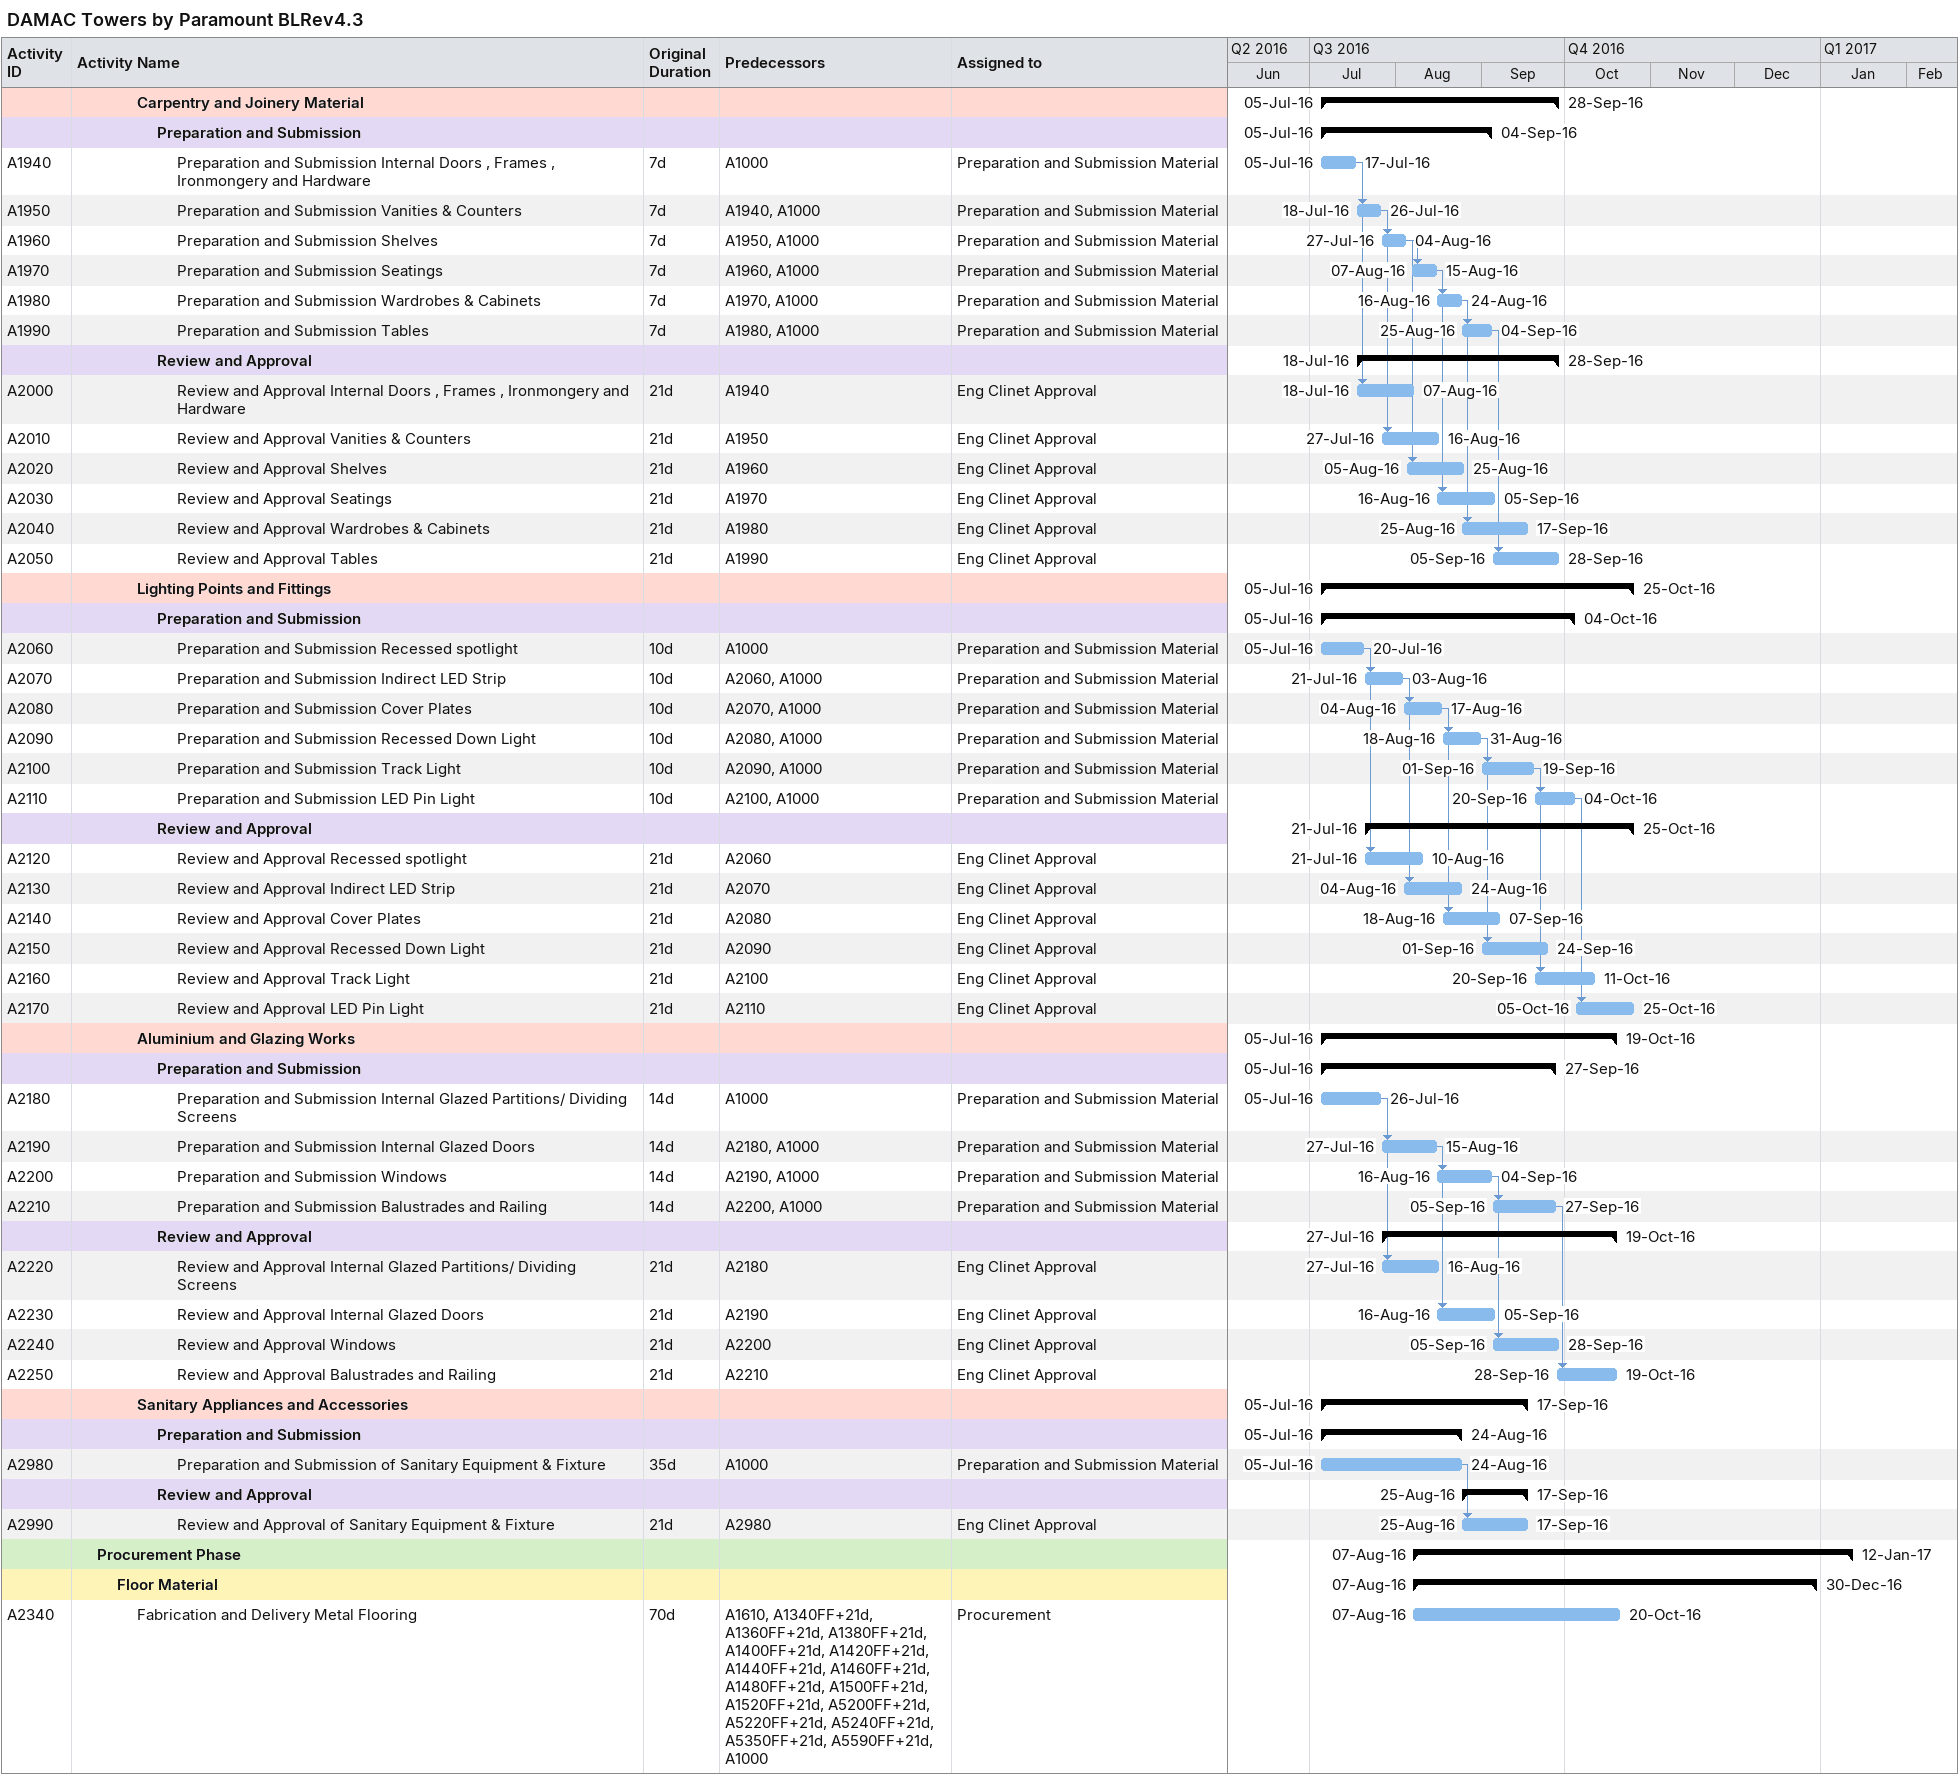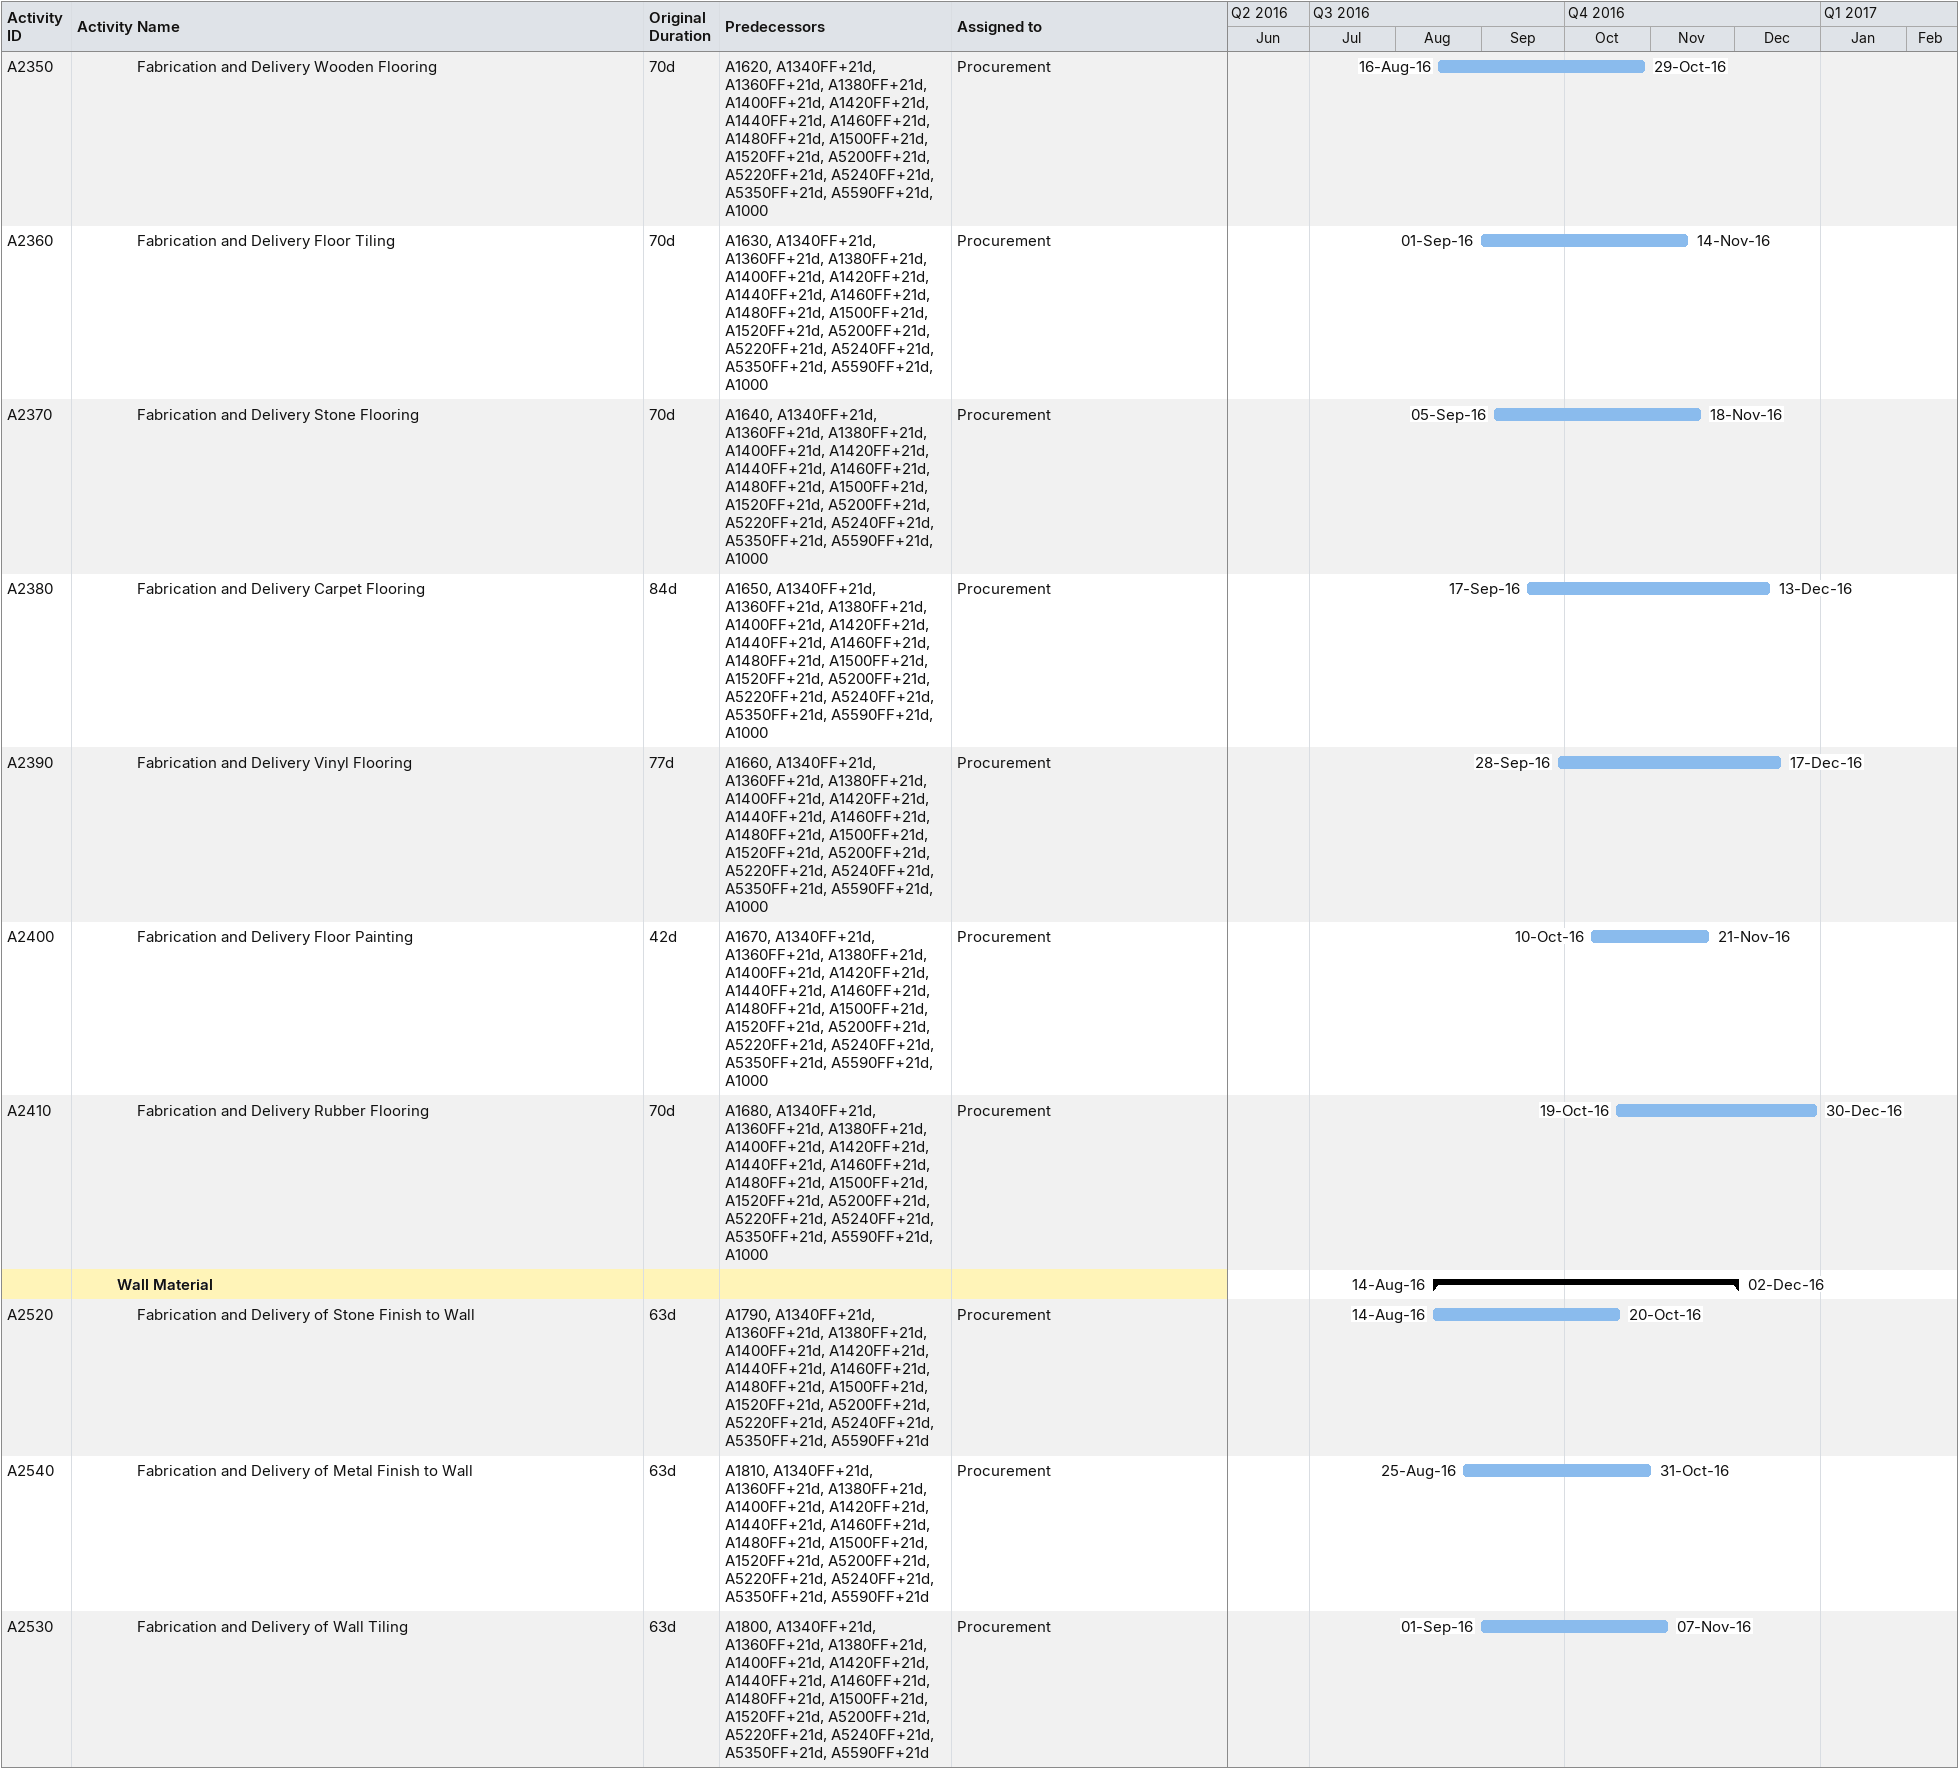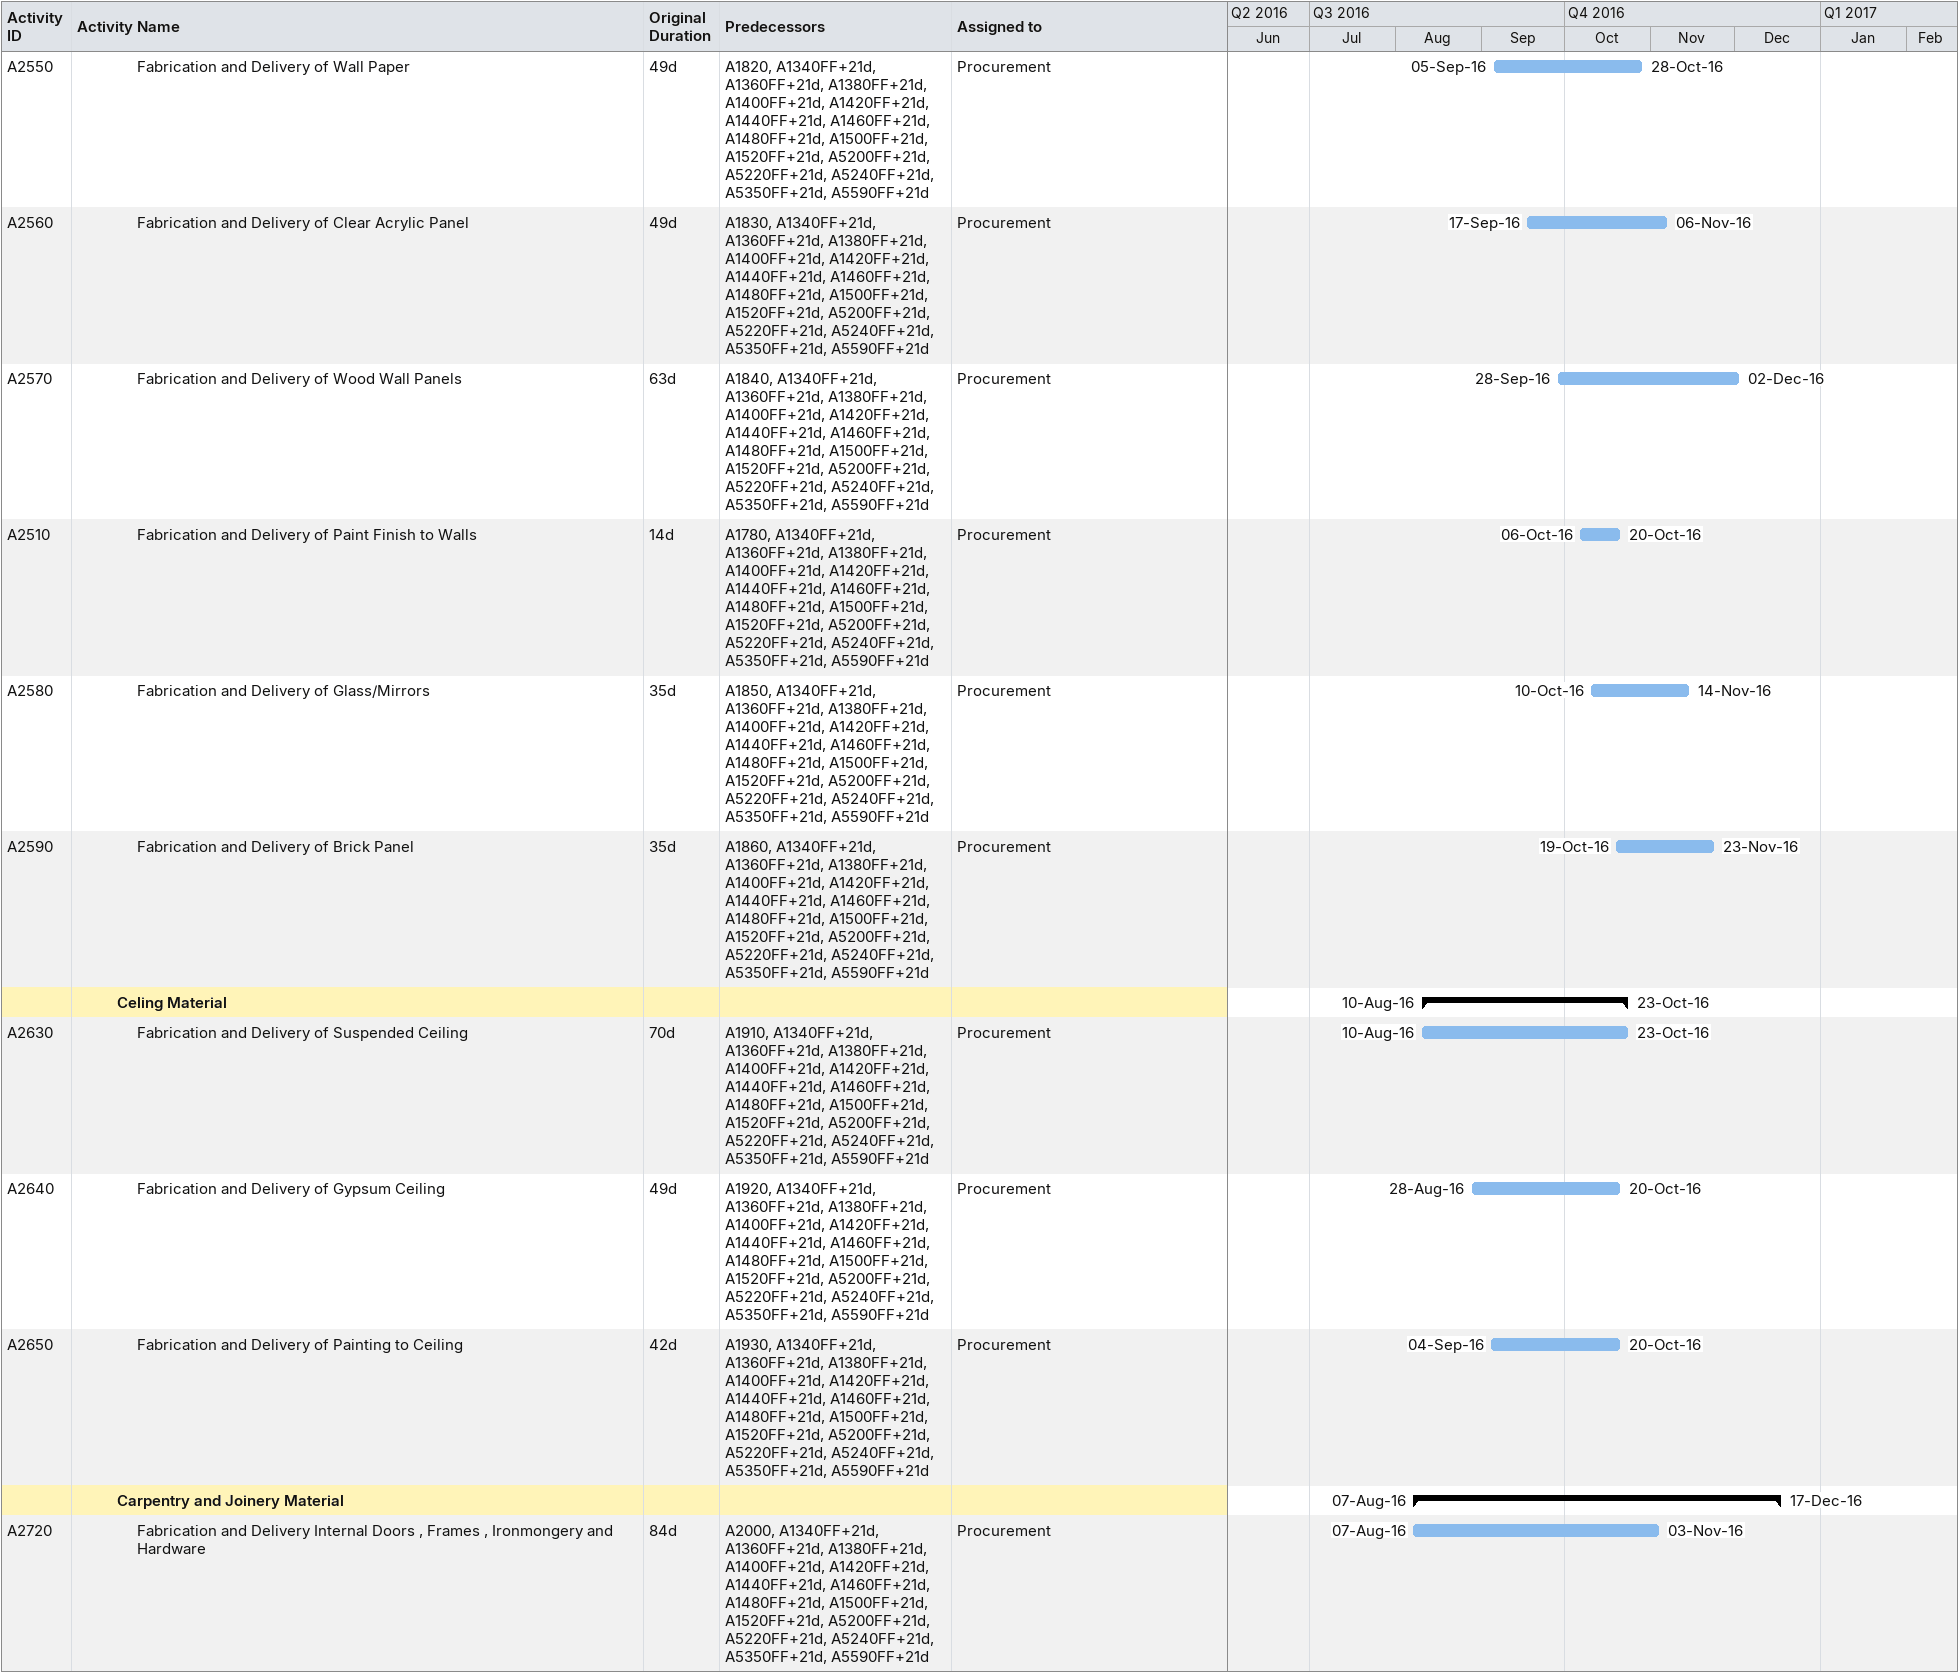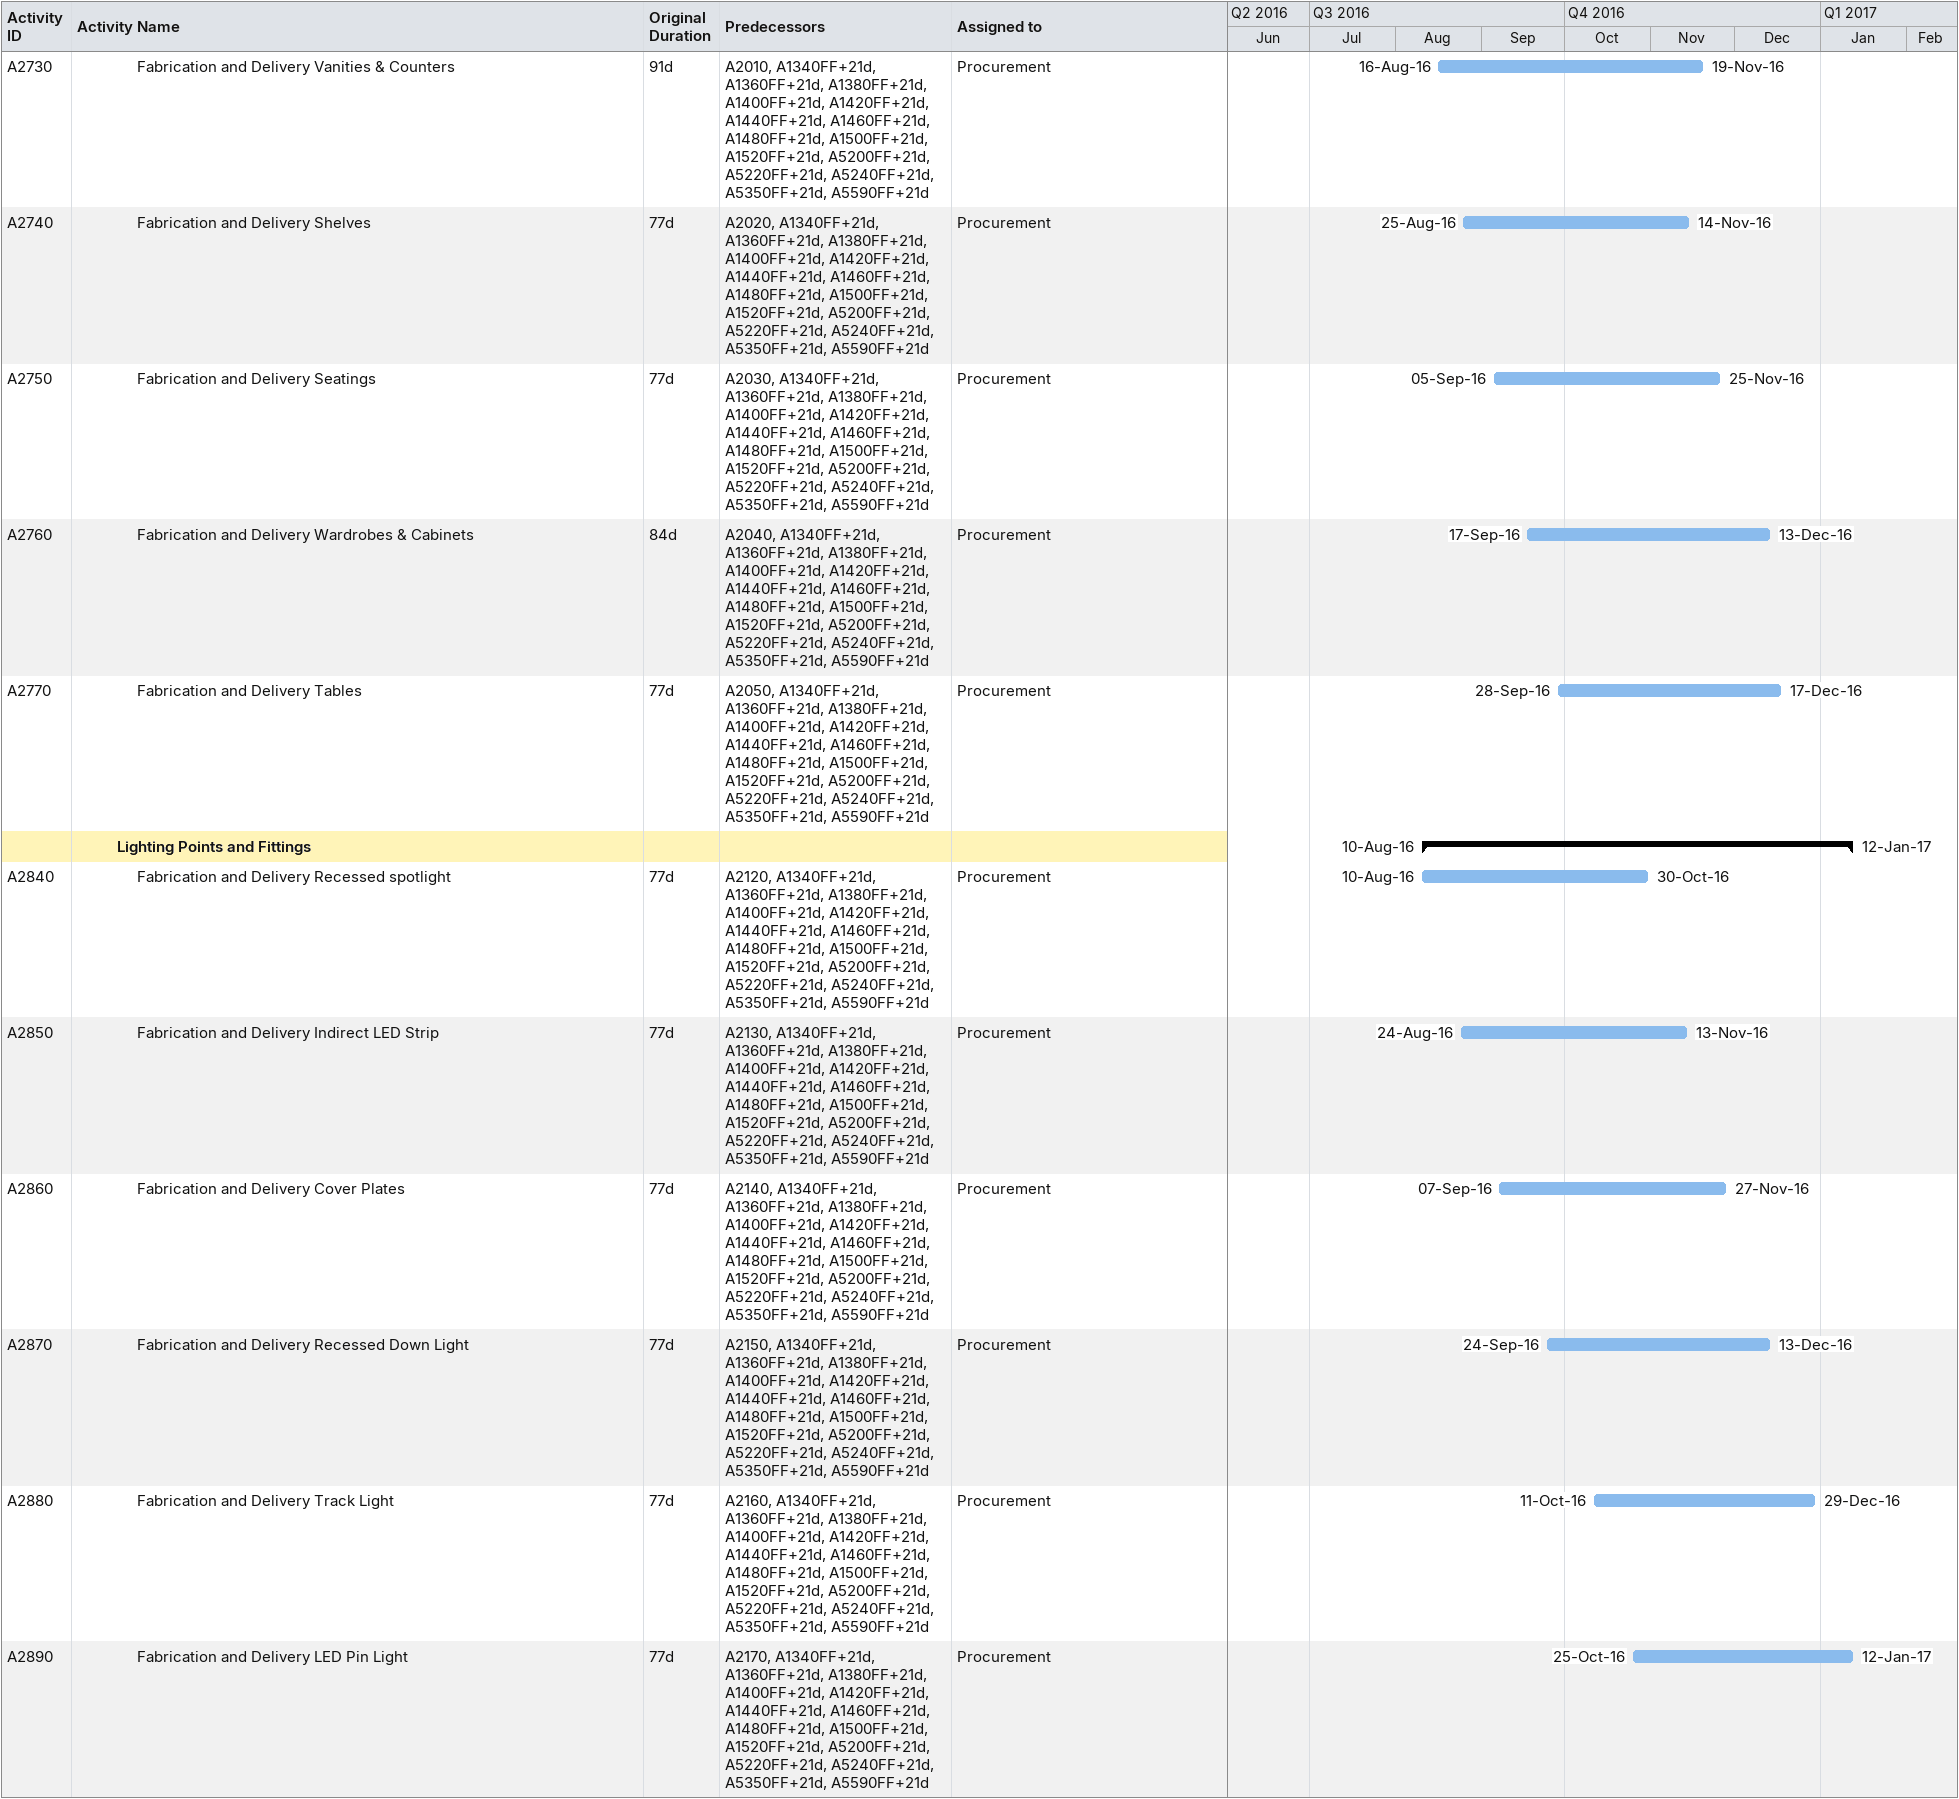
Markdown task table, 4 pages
DAMAC Towers by Paramount BLRev4.3

| ID | Level | Task | Original duration | Start | Finish | Predecessors | Resources |
|---|---|---|---|---|---|---|---|
|  | 4 | **Carpentry and Joinery Material** |  | 2016-07-05 | 2016-09-28 |  |  |
|  | 5 | **Preparation and Submission** |  | 2016-07-05 | 2016-09-04 |  |  |
| A1940 | 6 | Preparation and Submission Internal Doors , Frames , Ironmongery and Hardware | 7d | 2016-07-05 | 2016-07-17 | A1000 | Preparation and Submission Material |
| A1950 | 6 | Preparation and Submission Vanities & Counters | 7d | 2016-07-18 | 2016-07-26 | A1940, A1000 | Preparation and Submission Material |
| A1960 | 6 | Preparation and Submission Shelves | 7d | 2016-07-27 | 2016-08-04 | A1950, A1000 | Preparation and Submission Material |
| A1970 | 6 | Preparation and Submission Seatings | 7d | 2016-08-07 | 2016-08-15 | A1960, A1000 | Preparation and Submission Material |
| A1980 | 6 | Preparation and Submission Wardrobes & Cabinets | 7d | 2016-08-16 | 2016-08-24 | A1970, A1000 | Preparation and Submission Material |
| A1990 | 6 | Preparation and Submission Tables | 7d | 2016-08-25 | 2016-09-04 | A1980, A1000 | Preparation and Submission Material |
|  | 5 | **Review and Approval** |  | 2016-07-18 | 2016-09-28 |  |  |
| A2000 | 6 | Review and Approval Internal Doors , Frames , Ironmongery and Hardware | 21d | 2016-07-18 | 2016-08-07 | A1940 | Eng Clinet Approval |
| A2010 | 6 | Review and Approval Vanities & Counters | 21d | 2016-07-27 | 2016-08-16 | A1950 | Eng Clinet Approval |
| A2020 | 6 | Review and Approval Shelves | 21d | 2016-08-05 | 2016-08-25 | A1960 | Eng Clinet Approval |
| A2030 | 6 | Review and Approval Seatings | 21d | 2016-08-16 | 2016-09-05 | A1970 | Eng Clinet Approval |
| A2040 | 6 | Review and Approval Wardrobes & Cabinets | 21d | 2016-08-25 | 2016-09-17 | A1980 | Eng Clinet Approval |
| A2050 | 6 | Review and Approval Tables | 21d | 2016-09-05 | 2016-09-28 | A1990 | Eng Clinet Approval |
|  | 4 | **Lighting Points and Fittings** |  | 2016-07-05 | 2016-10-25 |  |  |
|  | 5 | **Preparation and Submission** |  | 2016-07-05 | 2016-10-04 |  |  |
| A2060 | 6 | Preparation and Submission Recessed spotlight | 10d | 2016-07-05 | 2016-07-20 | A1000 | Preparation and Submission Material |
| A2070 | 6 | Preparation and Submission Indirect LED Strip | 10d | 2016-07-21 | 2016-08-03 | A2060, A1000 | Preparation and Submission Material |
| A2080 | 6 | Preparation and Submission Cover Plates | 10d | 2016-08-04 | 2016-08-17 | A2070, A1000 | Preparation and Submission Material |
| A2090 | 6 | Preparation and Submission Recessed Down Light | 10d | 2016-08-18 | 2016-08-31 | A2080, A1000 | Preparation and Submission Material |
| A2100 | 6 | Preparation and Submission Track Light | 10d | 2016-09-01 | 2016-09-19 | A2090, A1000 | Preparation and Submission Material |
| A2110 | 6 | Preparation and Submission LED Pin Light | 10d | 2016-09-20 | 2016-10-04 | A2100, A1000 | Preparation and Submission Material |
|  | 5 | **Review and Approval** |  | 2016-07-21 | 2016-10-25 |  |  |
| A2120 | 6 | Review and Approval Recessed spotlight | 21d | 2016-07-21 | 2016-08-10 | A2060 | Eng Clinet Approval |
| A2130 | 6 | Review and Approval Indirect LED Strip | 21d | 2016-08-04 | 2016-08-24 | A2070 | Eng Clinet Approval |
| A2140 | 6 | Review and Approval Cover Plates | 21d | 2016-08-18 | 2016-09-07 | A2080 | Eng Clinet Approval |
| A2150 | 6 | Review and Approval Recessed Down Light | 21d | 2016-09-01 | 2016-09-24 | A2090 | Eng Clinet Approval |
| A2160 | 6 | Review and Approval Track Light | 21d | 2016-09-20 | 2016-10-11 | A2100 | Eng Clinet Approval |
| A2170 | 6 | Review and Approval LED Pin Light | 21d | 2016-10-05 | 2016-10-25 | A2110 | Eng Clinet Approval |
|  | 4 | **Aluminium and Glazing Works** |  | 2016-07-05 | 2016-10-19 |  |  |
|  | 5 | **Preparation and Submission** |  | 2016-07-05 | 2016-09-27 |  |  |
| A2180 | 6 | Preparation and Submission Internal Glazed Partitions/ Dividing Screens | 14d | 2016-07-05 | 2016-07-26 | A1000 | Preparation and Submission Material |
| A2190 | 6 | Preparation and Submission Internal Glazed Doors | 14d | 2016-07-27 | 2016-08-15 | A2180, A1000 | Preparation and Submission Material |
| A2200 | 6 | Preparation and Submission Windows | 14d | 2016-08-16 | 2016-09-04 | A2190, A1000 | Preparation and Submission Material |
| A2210 | 6 | Preparation and Submission Balustrades and Railing | 14d | 2016-09-05 | 2016-09-27 | A2200, A1000 | Preparation and Submission Material |
|  | 5 | **Review and Approval** |  | 2016-07-27 | 2016-10-19 |  |  |
| A2220 | 6 | Review and Approval Internal Glazed Partitions/ Dividing Screens | 21d | 2016-07-27 | 2016-08-16 | A2180 | Eng Clinet Approval |
| A2230 | 6 | Review and Approval Internal Glazed Doors | 21d | 2016-08-16 | 2016-09-05 | A2190 | Eng Clinet Approval |
| A2240 | 6 | Review and Approval Windows | 21d | 2016-09-05 | 2016-09-28 | A2200 | Eng Clinet Approval |
| A2250 | 6 | Review and Approval Balustrades and Railing | 21d | 2016-09-28 | 2016-10-19 | A2210 | Eng Clinet Approval |
|  | 4 | **Sanitary Appliances and Accessories** |  | 2016-07-05 | 2016-09-17 |  |  |
|  | 5 | **Preparation and Submission** |  | 2016-07-05 | 2016-08-24 |  |  |
| A2980 | 6 | Preparation and Submission of Sanitary Equipment & Fixture | 35d | 2016-07-05 | 2016-08-24 | A1000 | Preparation and Submission Material |
|  | 5 | **Review and Approval** |  | 2016-08-25 | 2016-09-17 |  |  |
| A2990 | 6 | Review and Approval of Sanitary Equipment & Fixture | 21d | 2016-08-25 | 2016-09-17 | A2980 | Eng Clinet Approval |
|  | 2 | **Procurement Phase** |  | 2016-08-07 | 2017-01-12 |  |  |
|  | 3 | **Floor Material** |  | 2016-08-07 | 2016-12-30 |  |  |
| A2340 | 4 | Fabrication and Delivery Metal Flooring | 70d | 2016-08-07 | 2016-10-20 | A1610, A1340FF+21d, A1360FF+21d, A1380FF+21d, A1400FF+21d, A1420FF+21d, A1440FF+21d, A1460FF+21d, A1480FF+21d, A1500FF+21d, A1520FF+21d, A5200FF+21d, A5220FF+21d, A5240FF+21d, A5350FF+21d, A5590FF+21d, A1000 | Procurement |
| A2350 | 4 | Fabrication and Delivery Wooden Flooring | 70d | 2016-08-16 | 2016-10-29 | A1620, A1340FF+21d, A1360FF+21d, A1380FF+21d, A1400FF+21d, A1420FF+21d, A1440FF+21d, A1460FF+21d, A1480FF+21d, A1500FF+21d, A1520FF+21d, A5200FF+21d, A5220FF+21d, A5240FF+21d, A5350FF+21d, A5590FF+21d, A1000 | Procurement |
| A2360 | 4 | Fabrication and Delivery Floor Tiling | 70d | 2016-09-01 | 2016-11-14 | A1630, A1340FF+21d, A1360FF+21d, A1380FF+21d, A1400FF+21d, A1420FF+21d, A1440FF+21d, A1460FF+21d, A1480FF+21d, A1500FF+21d, A1520FF+21d, A5200FF+21d, A5220FF+21d, A5240FF+21d, A5350FF+21d, A5590FF+21d, A1000 | Procurement |
| A2370 | 4 | Fabrication and Delivery Stone Flooring | 70d | 2016-09-05 | 2016-11-18 | A1640, A1340FF+21d, A1360FF+21d, A1380FF+21d, A1400FF+21d, A1420FF+21d, A1440FF+21d, A1460FF+21d, A1480FF+21d, A1500FF+21d, A1520FF+21d, A5200FF+21d, A5220FF+21d, A5240FF+21d, A5350FF+21d, A5590FF+21d, A1000 | Procurement |
| A2380 | 4 | Fabrication and Delivery Carpet Flooring | 84d | 2016-09-17 | 2016-12-13 | A1650, A1340FF+21d, A1360FF+21d, A1380FF+21d, A1400FF+21d, A1420FF+21d, A1440FF+21d, A1460FF+21d, A1480FF+21d, A1500FF+21d, A1520FF+21d, A5200FF+21d, A5220FF+21d, A5240FF+21d, A5350FF+21d, A5590FF+21d, A1000 | Procurement |
| A2390 | 4 | Fabrication and Delivery Vinyl Flooring | 77d | 2016-09-28 | 2016-12-17 | A1660, A1340FF+21d, A1360FF+21d, A1380FF+21d, A1400FF+21d, A1420FF+21d, A1440FF+21d, A1460FF+21d, A1480FF+21d, A1500FF+21d, A1520FF+21d, A5200FF+21d, A5220FF+21d, A5240FF+21d, A5350FF+21d, A5590FF+21d, A1000 | Procurement |
| A2400 | 4 | Fabrication and Delivery Floor Painting | 42d | 2016-10-10 | 2016-11-21 | A1670, A1340FF+21d, A1360FF+21d, A1380FF+21d, A1400FF+21d, A1420FF+21d, A1440FF+21d, A1460FF+21d, A1480FF+21d, A1500FF+21d, A1520FF+21d, A5200FF+21d, A5220FF+21d, A5240FF+21d, A5350FF+21d, A5590FF+21d, A1000 | Procurement |
| A2410 | 4 | Fabrication and Delivery Rubber Flooring | 70d | 2016-10-19 | 2016-12-30 | A1680, A1340FF+21d, A1360FF+21d, A1380FF+21d, A1400FF+21d, A1420FF+21d, A1440FF+21d, A1460FF+21d, A1480FF+21d, A1500FF+21d, A1520FF+21d, A5200FF+21d, A5220FF+21d, A5240FF+21d, A5350FF+21d, A5590FF+21d, A1000 | Procurement |
|  | 3 | **Wall Material** |  | 2016-08-14 | 2016-12-02 |  |  |
| A2520 | 4 | Fabrication and Delivery of Stone Finish to Wall | 63d | 2016-08-14 | 2016-10-20 | A1790, A1340FF+21d, A1360FF+21d, A1380FF+21d, A1400FF+21d, A1420FF+21d, A1440FF+21d, A1460FF+21d, A1480FF+21d, A1500FF+21d, A1520FF+21d, A5200FF+21d, A5220FF+21d, A5240FF+21d, A5350FF+21d, A5590FF+21d | Procurement |
| A2540 | 4 | Fabrication and Delivery of Metal Finish to Wall | 63d | 2016-08-25 | 2016-10-31 | A1810, A1340FF+21d, A1360FF+21d, A1380FF+21d, A1400FF+21d, A1420FF+21d, A1440FF+21d, A1460FF+21d, A1480FF+21d, A1500FF+21d, A1520FF+21d, A5200FF+21d, A5220FF+21d, A5240FF+21d, A5350FF+21d, A5590FF+21d | Procurement |
| A2530 | 4 | Fabrication and Delivery of Wall Tiling | 63d | 2016-09-01 | 2016-11-07 | A1800, A1340FF+21d, A1360FF+21d, A1380FF+21d, A1400FF+21d, A1420FF+21d, A1440FF+21d, A1460FF+21d, A1480FF+21d, A1500FF+21d, A1520FF+21d, A5200FF+21d, A5220FF+21d, A5240FF+21d, A5350FF+21d, A5590FF+21d | Procurement |
| A2550 | 4 | Fabrication and Delivery of Wall Paper | 49d | 2016-09-05 | 2016-10-28 | A1820, A1340FF+21d, A1360FF+21d, A1380FF+21d, A1400FF+21d, A1420FF+21d, A1440FF+21d, A1460FF+21d, A1480FF+21d, A1500FF+21d, A1520FF+21d, A5200FF+21d, A5220FF+21d, A5240FF+21d, A5350FF+21d, A5590FF+21d | Procurement |
| A2560 | 4 | Fabrication and Delivery of Clear Acrylic Panel | 49d | 2016-09-17 | 2016-11-06 | A1830, A1340FF+21d, A1360FF+21d, A1380FF+21d, A1400FF+21d, A1420FF+21d, A1440FF+21d, A1460FF+21d, A1480FF+21d, A1500FF+21d, A1520FF+21d, A5200FF+21d, A5220FF+21d, A5240FF+21d, A5350FF+21d, A5590FF+21d | Procurement |
| A2570 | 4 | Fabrication and Delivery of Wood Wall Panels | 63d | 2016-09-28 | 2016-12-02 | A1840, A1340FF+21d, A1360FF+21d, A1380FF+21d, A1400FF+21d, A1420FF+21d, A1440FF+21d, A1460FF+21d, A1480FF+21d, A1500FF+21d, A1520FF+21d, A5200FF+21d, A5220FF+21d, A5240FF+21d, A5350FF+21d, A5590FF+21d | Procurement |
| A2510 | 4 | Fabrication and Delivery of Paint Finish to Walls | 14d | 2016-10-06 | 2016-10-20 | A1780, A1340FF+21d, A1360FF+21d, A1380FF+21d, A1400FF+21d, A1420FF+21d, A1440FF+21d, A1460FF+21d, A1480FF+21d, A1500FF+21d, A1520FF+21d, A5200FF+21d, A5220FF+21d, A5240FF+21d, A5350FF+21d, A5590FF+21d | Procurement |
| A2580 | 4 | Fabrication and Delivery of Glass/Mirrors | 35d | 2016-10-10 | 2016-11-14 | A1850, A1340FF+21d, A1360FF+21d, A1380FF+21d, A1400FF+21d, A1420FF+21d, A1440FF+21d, A1460FF+21d, A1480FF+21d, A1500FF+21d, A1520FF+21d, A5200FF+21d, A5220FF+21d, A5240FF+21d, A5350FF+21d, A5590FF+21d | Procurement |
| A2590 | 4 | Fabrication and Delivery of Brick Panel | 35d | 2016-10-19 | 2016-11-23 | A1860, A1340FF+21d, A1360FF+21d, A1380FF+21d, A1400FF+21d, A1420FF+21d, A1440FF+21d, A1460FF+21d, A1480FF+21d, A1500FF+21d, A1520FF+21d, A5200FF+21d, A5220FF+21d, A5240FF+21d, A5350FF+21d, A5590FF+21d | Procurement |
|  | 3 | **Celing Material** |  | 2016-08-10 | 2016-10-23 |  |  |
| A2630 | 4 | Fabrication and Delivery of Suspended Ceiling | 70d | 2016-08-10 | 2016-10-23 | A1910, A1340FF+21d, A1360FF+21d, A1380FF+21d, A1400FF+21d, A1420FF+21d, A1440FF+21d, A1460FF+21d, A1480FF+21d, A1500FF+21d, A1520FF+21d, A5200FF+21d, A5220FF+21d, A5240FF+21d, A5350FF+21d, A5590FF+21d | Procurement |
| A2640 | 4 | Fabrication and Delivery of Gypsum Ceiling | 49d | 2016-08-28 | 2016-10-20 | A1920, A1340FF+21d, A1360FF+21d, A1380FF+21d, A1400FF+21d, A1420FF+21d, A1440FF+21d, A1460FF+21d, A1480FF+21d, A1500FF+21d, A1520FF+21d, A5200FF+21d, A5220FF+21d, A5240FF+21d, A5350FF+21d, A5590FF+21d | Procurement |
| A2650 | 4 | Fabrication and Delivery of Painting to Ceiling | 42d | 2016-09-04 | 2016-10-20 | A1930, A1340FF+21d, A1360FF+21d, A1380FF+21d, A1400FF+21d, A1420FF+21d, A1440FF+21d, A1460FF+21d, A1480FF+21d, A1500FF+21d, A1520FF+21d, A5200FF+21d, A5220FF+21d, A5240FF+21d, A5350FF+21d, A5590FF+21d | Procurement |
|  | 3 | **Carpentry and Joinery Material** |  | 2016-08-07 | 2016-12-17 |  |  |
| A2720 | 4 | Fabrication and Delivery Internal Doors , Frames , Ironmongery and Hardware | 84d | 2016-08-07 | 2016-11-03 | A2000, A1340FF+21d, A1360FF+21d, A1380FF+21d, A1400FF+21d, A1420FF+21d, A1440FF+21d, A1460FF+21d, A1480FF+21d, A1500FF+21d, A1520FF+21d, A5200FF+21d, A5220FF+21d, A5240FF+21d, A5350FF+21d, A5590FF+21d | Procurement |
| A2730 | 4 | Fabrication and Delivery Vanities & Counters | 91d | 2016-08-16 | 2016-11-19 | A2010, A1340FF+21d, A1360FF+21d, A1380FF+21d, A1400FF+21d, A1420FF+21d, A1440FF+21d, A1460FF+21d, A1480FF+21d, A1500FF+21d, A1520FF+21d, A5200FF+21d, A5220FF+21d, A5240FF+21d, A5350FF+21d, A5590FF+21d | Procurement |
| A2740 | 4 | Fabrication and Delivery Shelves | 77d | 2016-08-25 | 2016-11-14 | A2020, A1340FF+21d, A1360FF+21d, A1380FF+21d, A1400FF+21d, A1420FF+21d, A1440FF+21d, A1460FF+21d, A1480FF+21d, A1500FF+21d, A1520FF+21d, A5200FF+21d, A5220FF+21d, A5240FF+21d, A5350FF+21d, A5590FF+21d | Procurement |
| A2750 | 4 | Fabrication and Delivery Seatings | 77d | 2016-09-05 | 2016-11-25 | A2030, A1340FF+21d, A1360FF+21d, A1380FF+21d, A1400FF+21d, A1420FF+21d, A1440FF+21d, A1460FF+21d, A1480FF+21d, A1500FF+21d, A1520FF+21d, A5200FF+21d, A5220FF+21d, A5240FF+21d, A5350FF+21d, A5590FF+21d | Procurement |
| A2760 | 4 | Fabrication and Delivery Wardrobes & Cabinets | 84d | 2016-09-17 | 2016-12-13 | A2040, A1340FF+21d, A1360FF+21d, A1380FF+21d, A1400FF+21d, A1420FF+21d, A1440FF+21d, A1460FF+21d, A1480FF+21d, A1500FF+21d, A1520FF+21d, A5200FF+21d, A5220FF+21d, A5240FF+21d, A5350FF+21d, A5590FF+21d | Procurement |
| A2770 | 4 | Fabrication and Delivery Tables | 77d | 2016-09-28 | 2016-12-17 | A2050, A1340FF+21d, A1360FF+21d, A1380FF+21d, A1400FF+21d, A1420FF+21d, A1440FF+21d, A1460FF+21d, A1480FF+21d, A1500FF+21d, A1520FF+21d, A5200FF+21d, A5220FF+21d, A5240FF+21d, A5350FF+21d, A5590FF+21d | Procurement |
|  | 3 | **Lighting Points and Fittings** |  | 2016-08-10 | 2017-01-12 |  |  |
| A2840 | 4 | Fabrication and Delivery Recessed spotlight | 77d | 2016-08-10 | 2016-10-30 | A2120, A1340FF+21d, A1360FF+21d, A1380FF+21d, A1400FF+21d, A1420FF+21d, A1440FF+21d, A1460FF+21d, A1480FF+21d, A1500FF+21d, A1520FF+21d, A5200FF+21d, A5220FF+21d, A5240FF+21d, A5350FF+21d, A5590FF+21d | Procurement |
| A2850 | 4 | Fabrication and Delivery Indirect LED Strip | 77d | 2016-08-24 | 2016-11-13 | A2130, A1340FF+21d, A1360FF+21d, A1380FF+21d, A1400FF+21d, A1420FF+21d, A1440FF+21d, A1460FF+21d, A1480FF+21d, A1500FF+21d, A1520FF+21d, A5200FF+21d, A5220FF+21d, A5240FF+21d, A5350FF+21d, A5590FF+21d | Procurement |
| A2860 | 4 | Fabrication and Delivery Cover Plates | 77d | 2016-09-07 | 2016-11-27 | A2140, A1340FF+21d, A1360FF+21d, A1380FF+21d, A1400FF+21d, A1420FF+21d, A1440FF+21d, A1460FF+21d, A1480FF+21d, A1500FF+21d, A1520FF+21d, A5200FF+21d, A5220FF+21d, A5240FF+21d, A5350FF+21d, A5590FF+21d | Procurement |
| A2870 | 4 | Fabrication and Delivery Recessed Down Light | 77d | 2016-09-24 | 2016-12-13 | A2150, A1340FF+21d, A1360FF+21d, A1380FF+21d, A1400FF+21d, A1420FF+21d, A1440FF+21d, A1460FF+21d, A1480FF+21d, A1500FF+21d, A1520FF+21d, A5200FF+21d, A5220FF+21d, A5240FF+21d, A5350FF+21d, A5590FF+21d | Procurement |
| A2880 | 4 | Fabrication and Delivery Track Light | 77d | 2016-10-11 | 2016-12-29 | A2160, A1340FF+21d, A1360FF+21d, A1380FF+21d, A1400FF+21d, A1420FF+21d, A1440FF+21d, A1460FF+21d, A1480FF+21d, A1500FF+21d, A1520FF+21d, A5200FF+21d, A5220FF+21d, A5240FF+21d, A5350FF+21d, A5590FF+21d | Procurement |
| A2890 | 4 | Fabrication and Delivery LED Pin Light | 77d | 2016-10-25 | 2017-01-12 | A2170, A1340FF+21d, A1360FF+21d, A1380FF+21d, A1400FF+21d, A1420FF+21d, A1440FF+21d, A1460FF+21d, A1480FF+21d, A1500FF+21d, A1520FF+21d, A5200FF+21d, A5220FF+21d, A5240FF+21d, A5350FF+21d, A5590FF+21d | Procurement |
